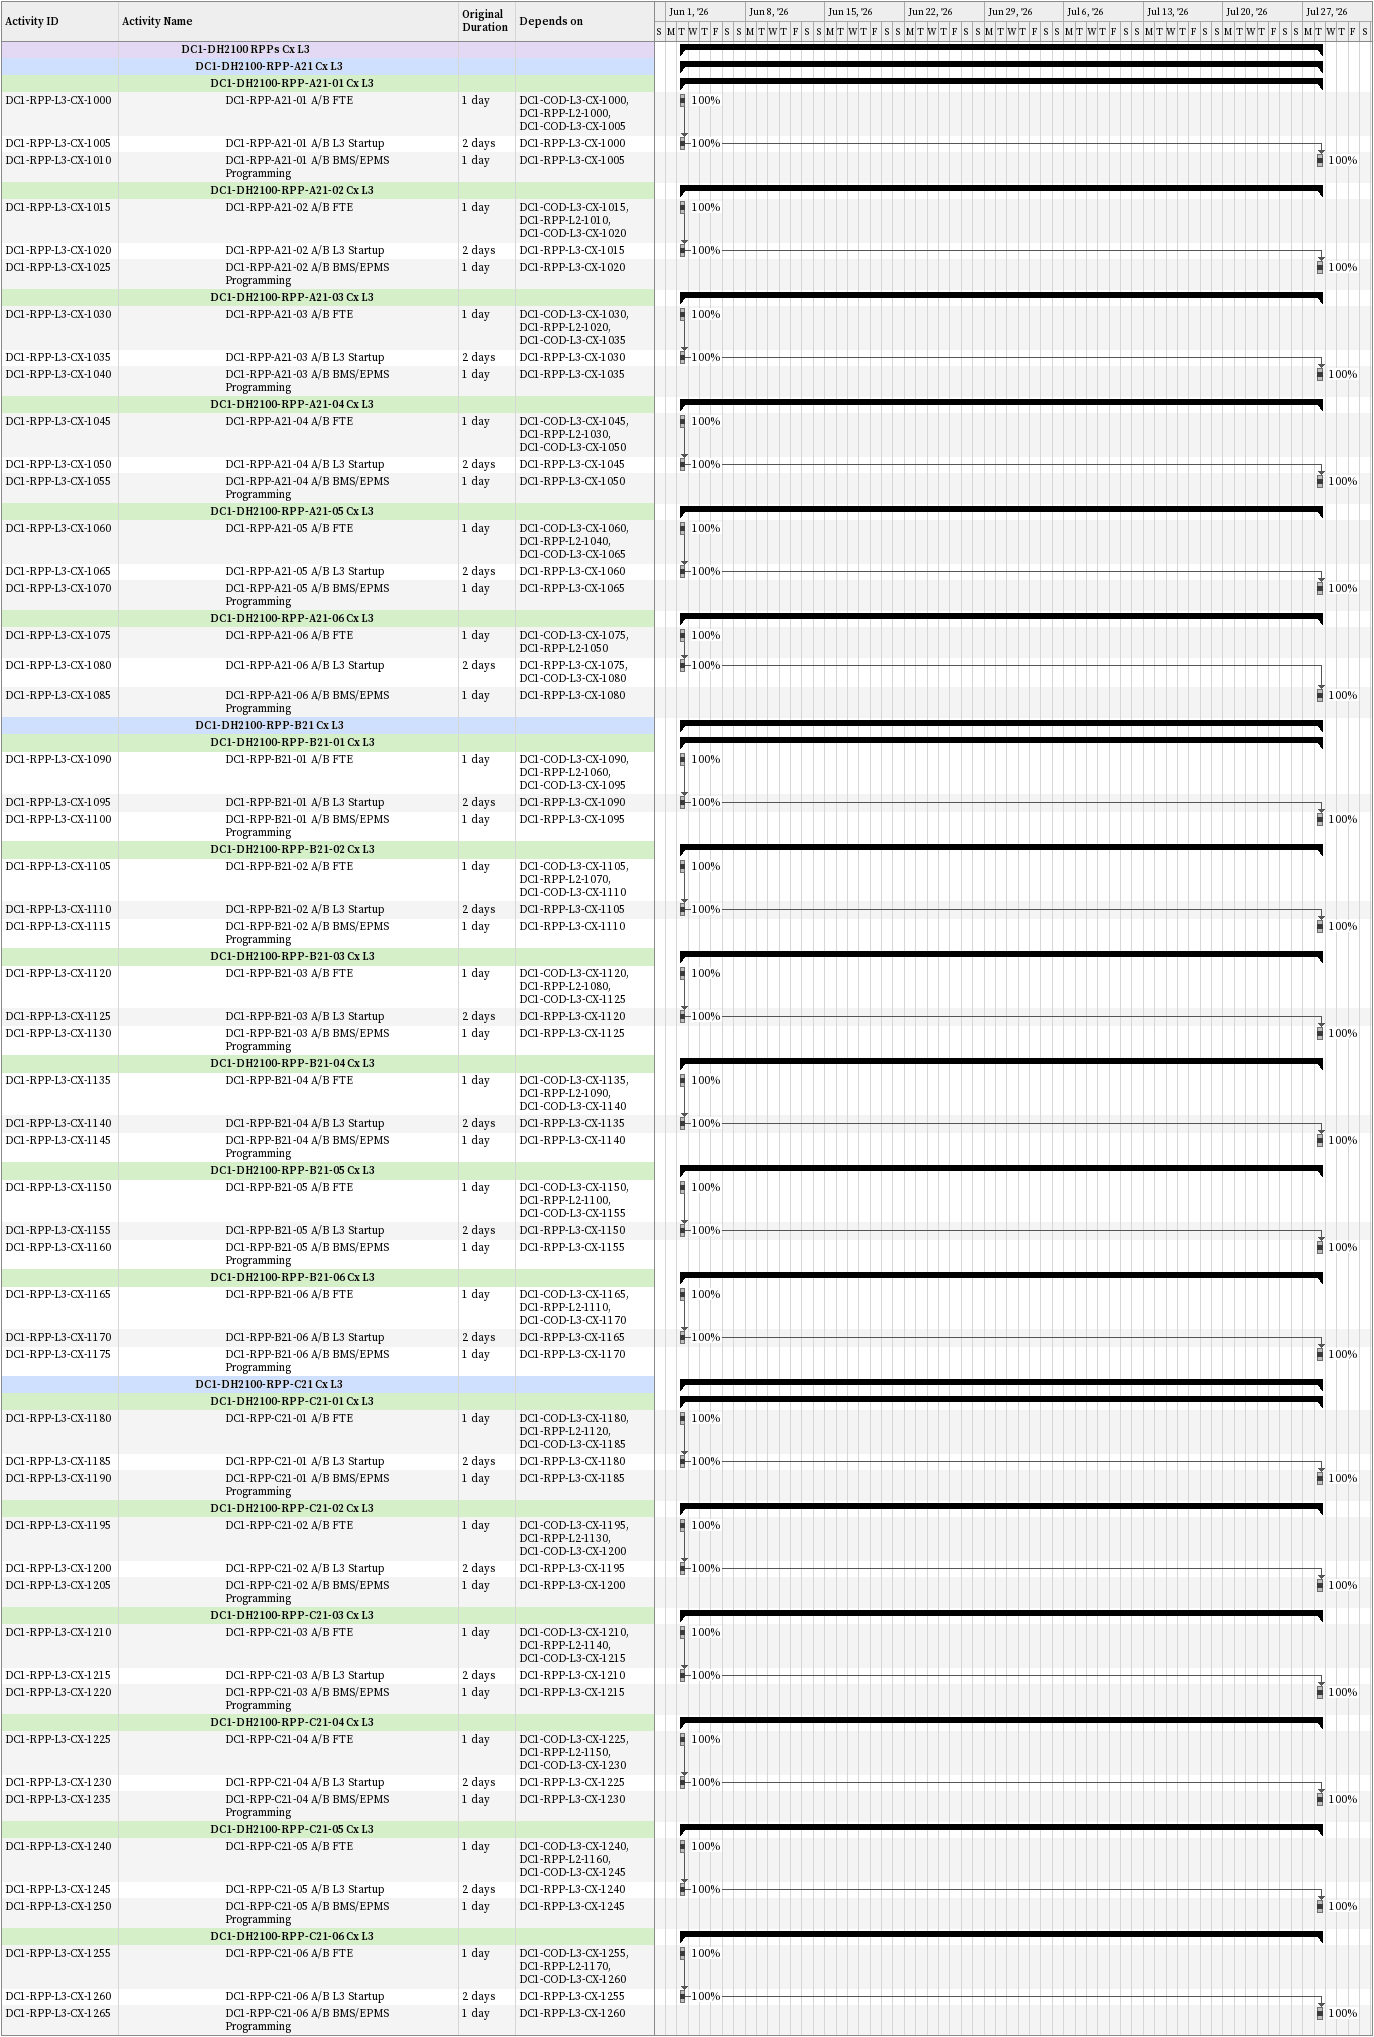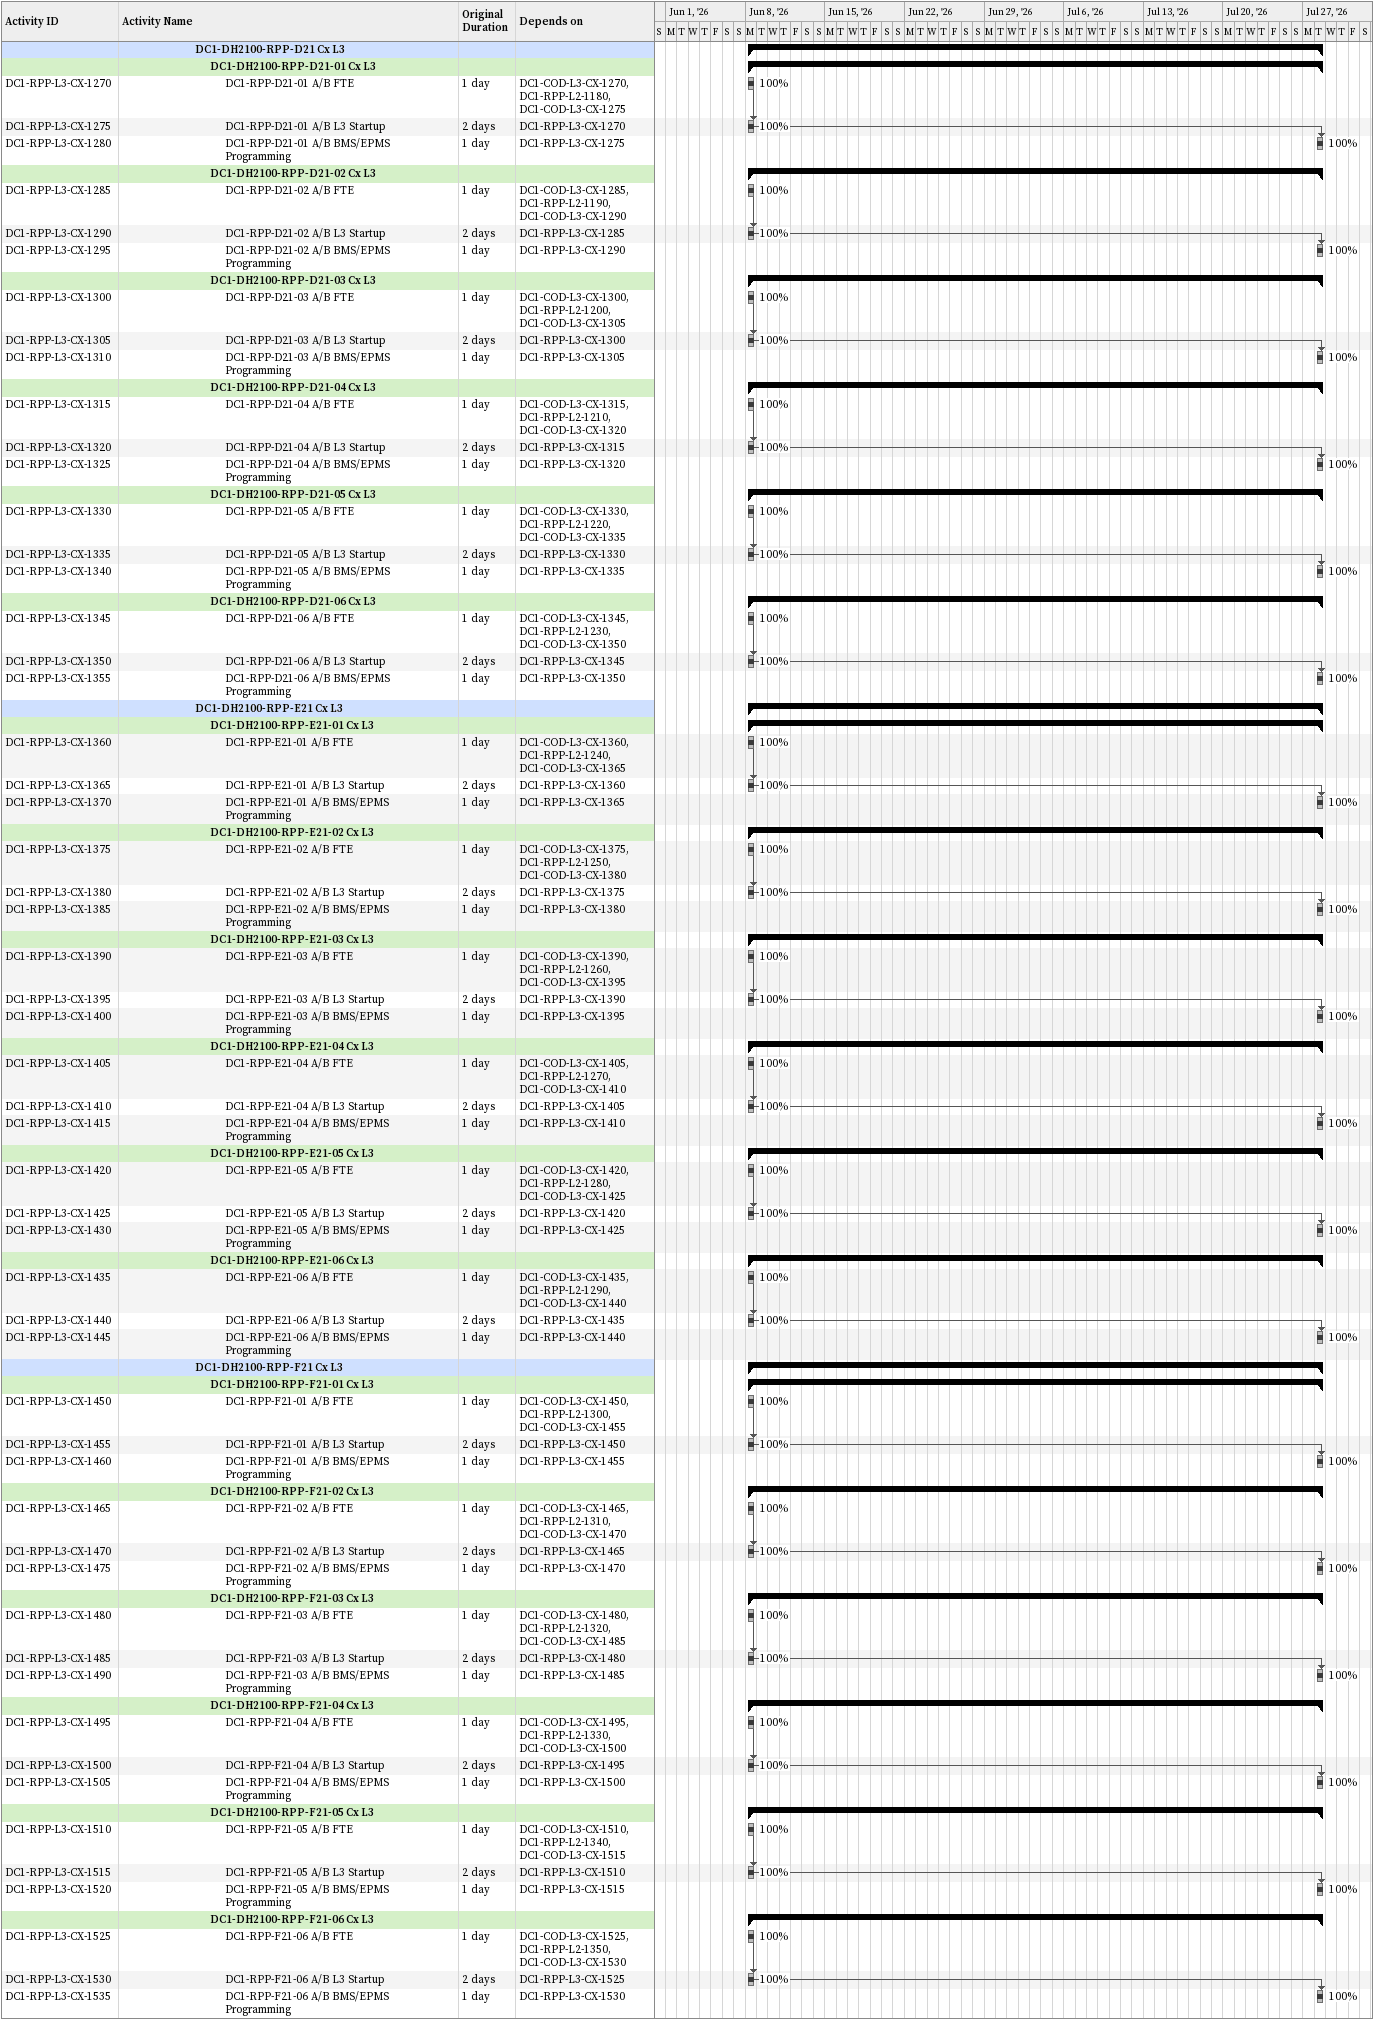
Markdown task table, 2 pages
| ID | Level | Task | Original duration | Start | Finish | Predecessors | % complete |
|---|---|---|---|---|---|---|---|
|  | 5 | **DC1-DH2100 RPPs Cx L3** |  | 2026-06-02 | 2026-07-28 |  |  |
|  | 6 | **DC1-DH2100-RPP-A21 Cx L3** |  | 2026-06-02 | 2026-07-28 |  |  |
|  | 7 | **DC1-DH2100-RPP-A21-01 Cx L3** |  | 2026-06-02 | 2026-07-28 |  |  |
| DC1-RPP-L3-CX-1000 | 8 | DC1-RPP-A21-01 A/B FTE | 1d | 2026-06-02 | 2026-06-02 | DC1-COD-L3-CX-1000, DC1-RPP-L2-1000, DC1-COD-L3-CX-1005 | 100 |
| DC1-RPP-L3-CX-1005 | 8 | DC1-RPP-A21-01 A/B L3 Startup | 2d | 2026-06-02 | 2026-06-02 | DC1-RPP-L3-CX-1000 | 100 |
| DC1-RPP-L3-CX-1010 | 8 | DC1-RPP-A21-01 A/B BMS/EPMS Programming | 1d | 2026-07-28 | 2026-07-28 | DC1-RPP-L3-CX-1005 | 100 |
|  | 7 | **DC1-DH2100-RPP-A21-02 Cx L3** |  | 2026-06-02 | 2026-07-28 |  |  |
| DC1-RPP-L3-CX-1015 | 8 | DC1-RPP-A21-02 A/B FTE | 1d | 2026-06-02 | 2026-06-02 | DC1-COD-L3-CX-1015, DC1-RPP-L2-1010, DC1-COD-L3-CX-1020 | 100 |
| DC1-RPP-L3-CX-1020 | 8 | DC1-RPP-A21-02 A/B L3 Startup | 2d | 2026-06-02 | 2026-06-02 | DC1-RPP-L3-CX-1015 | 100 |
| DC1-RPP-L3-CX-1025 | 8 | DC1-RPP-A21-02 A/B BMS/EPMS Programming | 1d | 2026-07-28 | 2026-07-28 | DC1-RPP-L3-CX-1020 | 100 |
|  | 7 | **DC1-DH2100-RPP-A21-03 Cx L3** |  | 2026-06-02 | 2026-07-28 |  |  |
| DC1-RPP-L3-CX-1030 | 8 | DC1-RPP-A21-03 A/B FTE | 1d | 2026-06-02 | 2026-06-02 | DC1-COD-L3-CX-1030, DC1-RPP-L2-1020, DC1-COD-L3-CX-1035 | 100 |
| DC1-RPP-L3-CX-1035 | 8 | DC1-RPP-A21-03 A/B L3 Startup | 2d | 2026-06-02 | 2026-06-02 | DC1-RPP-L3-CX-1030 | 100 |
| DC1-RPP-L3-CX-1040 | 8 | DC1-RPP-A21-03 A/B BMS/EPMS Programming | 1d | 2026-07-28 | 2026-07-28 | DC1-RPP-L3-CX-1035 | 100 |
|  | 7 | **DC1-DH2100-RPP-A21-04 Cx L3** |  | 2026-06-02 | 2026-07-28 |  |  |
| DC1-RPP-L3-CX-1045 | 8 | DC1-RPP-A21-04 A/B FTE | 1d | 2026-06-02 | 2026-06-02 | DC1-COD-L3-CX-1045, DC1-RPP-L2-1030, DC1-COD-L3-CX-1050 | 100 |
| DC1-RPP-L3-CX-1050 | 8 | DC1-RPP-A21-04 A/B L3 Startup | 2d | 2026-06-02 | 2026-06-02 | DC1-RPP-L3-CX-1045 | 100 |
| DC1-RPP-L3-CX-1055 | 8 | DC1-RPP-A21-04 A/B BMS/EPMS Programming | 1d | 2026-07-28 | 2026-07-28 | DC1-RPP-L3-CX-1050 | 100 |
|  | 7 | **DC1-DH2100-RPP-A21-05 Cx L3** |  | 2026-06-02 | 2026-07-28 |  |  |
| DC1-RPP-L3-CX-1060 | 8 | DC1-RPP-A21-05 A/B FTE | 1d | 2026-06-02 | 2026-06-02 | DC1-COD-L3-CX-1060, DC1-RPP-L2-1040, DC1-COD-L3-CX-1065 | 100 |
| DC1-RPP-L3-CX-1065 | 8 | DC1-RPP-A21-05 A/B L3 Startup | 2d | 2026-06-02 | 2026-06-02 | DC1-RPP-L3-CX-1060 | 100 |
| DC1-RPP-L3-CX-1070 | 8 | DC1-RPP-A21-05 A/B BMS/EPMS Programming | 1d | 2026-07-28 | 2026-07-28 | DC1-RPP-L3-CX-1065 | 100 |
|  | 7 | **DC1-DH2100-RPP-A21-06 Cx L3** |  | 2026-06-02 | 2026-07-28 |  |  |
| DC1-RPP-L3-CX-1075 | 8 | DC1-RPP-A21-06 A/B FTE | 1d | 2026-06-02 | 2026-06-02 | DC1-COD-L3-CX-1075, DC1-RPP-L2-1050 | 100 |
| DC1-RPP-L3-CX-1080 | 8 | DC1-RPP-A21-06 A/B L3 Startup | 2d | 2026-06-02 | 2026-06-02 | DC1-RPP-L3-CX-1075, DC1-COD-L3-CX-1080 | 100 |
| DC1-RPP-L3-CX-1085 | 8 | DC1-RPP-A21-06 A/B BMS/EPMS Programming | 1d | 2026-07-28 | 2026-07-28 | DC1-RPP-L3-CX-1080 | 100 |
|  | 6 | **DC1-DH2100-RPP-B21 Cx L3** |  | 2026-06-02 | 2026-07-28 |  |  |
|  | 7 | **DC1-DH2100-RPP-B21-01 Cx L3** |  | 2026-06-02 | 2026-07-28 |  |  |
| DC1-RPP-L3-CX-1090 | 8 | DC1-RPP-B21-01 A/B FTE | 1d | 2026-06-02 | 2026-06-02 | DC1-COD-L3-CX-1090, DC1-RPP-L2-1060, DC1-COD-L3-CX-1095 | 100 |
| DC1-RPP-L3-CX-1095 | 8 | DC1-RPP-B21-01 A/B L3 Startup | 2d | 2026-06-02 | 2026-06-02 | DC1-RPP-L3-CX-1090 | 100 |
| DC1-RPP-L3-CX-1100 | 8 | DC1-RPP-B21-01 A/B BMS/EPMS Programming | 1d | 2026-07-28 | 2026-07-28 | DC1-RPP-L3-CX-1095 | 100 |
|  | 7 | **DC1-DH2100-RPP-B21-02 Cx L3** |  | 2026-06-02 | 2026-07-28 |  |  |
| DC1-RPP-L3-CX-1105 | 8 | DC1-RPP-B21-02 A/B FTE | 1d | 2026-06-02 | 2026-06-02 | DC1-COD-L3-CX-1105, DC1-RPP-L2-1070, DC1-COD-L3-CX-1110 | 100 |
| DC1-RPP-L3-CX-1110 | 8 | DC1-RPP-B21-02 A/B L3 Startup | 2d | 2026-06-02 | 2026-06-02 | DC1-RPP-L3-CX-1105 | 100 |
| DC1-RPP-L3-CX-1115 | 8 | DC1-RPP-B21-02 A/B BMS/EPMS Programming | 1d | 2026-07-28 | 2026-07-28 | DC1-RPP-L3-CX-1110 | 100 |
|  | 7 | **DC1-DH2100-RPP-B21-03 Cx L3** |  | 2026-06-02 | 2026-07-28 |  |  |
| DC1-RPP-L3-CX-1120 | 8 | DC1-RPP-B21-03 A/B FTE | 1d | 2026-06-02 | 2026-06-02 | DC1-COD-L3-CX-1120, DC1-RPP-L2-1080, DC1-COD-L3-CX-1125 | 100 |
| DC1-RPP-L3-CX-1125 | 8 | DC1-RPP-B21-03 A/B L3 Startup | 2d | 2026-06-02 | 2026-06-02 | DC1-RPP-L3-CX-1120 | 100 |
| DC1-RPP-L3-CX-1130 | 8 | DC1-RPP-B21-03 A/B BMS/EPMS Programming | 1d | 2026-07-28 | 2026-07-28 | DC1-RPP-L3-CX-1125 | 100 |
|  | 7 | **DC1-DH2100-RPP-B21-04 Cx L3** |  | 2026-06-02 | 2026-07-28 |  |  |
| DC1-RPP-L3-CX-1135 | 8 | DC1-RPP-B21-04 A/B FTE | 1d | 2026-06-02 | 2026-06-02 | DC1-COD-L3-CX-1135, DC1-RPP-L2-1090, DC1-COD-L3-CX-1140 | 100 |
| DC1-RPP-L3-CX-1140 | 8 | DC1-RPP-B21-04 A/B L3 Startup | 2d | 2026-06-02 | 2026-06-02 | DC1-RPP-L3-CX-1135 | 100 |
| DC1-RPP-L3-CX-1145 | 8 | DC1-RPP-B21-04 A/B BMS/EPMS Programming | 1d | 2026-07-28 | 2026-07-28 | DC1-RPP-L3-CX-1140 | 100 |
|  | 7 | **DC1-DH2100-RPP-B21-05 Cx L3** |  | 2026-06-02 | 2026-07-28 |  |  |
| DC1-RPP-L3-CX-1150 | 8 | DC1-RPP-B21-05 A/B FTE | 1d | 2026-06-02 | 2026-06-02 | DC1-COD-L3-CX-1150, DC1-RPP-L2-1100, DC1-COD-L3-CX-1155 | 100 |
| DC1-RPP-L3-CX-1155 | 8 | DC1-RPP-B21-05 A/B L3 Startup | 2d | 2026-06-02 | 2026-06-02 | DC1-RPP-L3-CX-1150 | 100 |
| DC1-RPP-L3-CX-1160 | 8 | DC1-RPP-B21-05 A/B BMS/EPMS Programming | 1d | 2026-07-28 | 2026-07-28 | DC1-RPP-L3-CX-1155 | 100 |
|  | 7 | **DC1-DH2100-RPP-B21-06 Cx L3** |  | 2026-06-02 | 2026-07-28 |  |  |
| DC1-RPP-L3-CX-1165 | 8 | DC1-RPP-B21-06 A/B FTE | 1d | 2026-06-02 | 2026-06-02 | DC1-COD-L3-CX-1165, DC1-RPP-L2-1110, DC1-COD-L3-CX-1170 | 100 |
| DC1-RPP-L3-CX-1170 | 8 | DC1-RPP-B21-06 A/B L3 Startup | 2d | 2026-06-02 | 2026-06-02 | DC1-RPP-L3-CX-1165 | 100 |
| DC1-RPP-L3-CX-1175 | 8 | DC1-RPP-B21-06 A/B BMS/EPMS Programming | 1d | 2026-07-28 | 2026-07-28 | DC1-RPP-L3-CX-1170 | 100 |
|  | 6 | **DC1-DH2100-RPP-C21 Cx L3** |  | 2026-06-02 | 2026-07-28 |  |  |
|  | 7 | **DC1-DH2100-RPP-C21-01 Cx L3** |  | 2026-06-02 | 2026-07-28 |  |  |
| DC1-RPP-L3-CX-1180 | 8 | DC1-RPP-C21-01 A/B FTE | 1d | 2026-06-02 | 2026-06-02 | DC1-COD-L3-CX-1180, DC1-RPP-L2-1120, DC1-COD-L3-CX-1185 | 100 |
| DC1-RPP-L3-CX-1185 | 8 | DC1-RPP-C21-01 A/B L3 Startup | 2d | 2026-06-02 | 2026-06-02 | DC1-RPP-L3-CX-1180 | 100 |
| DC1-RPP-L3-CX-1190 | 8 | DC1-RPP-C21-01 A/B BMS/EPMS Programming | 1d | 2026-07-28 | 2026-07-28 | DC1-RPP-L3-CX-1185 | 100 |
|  | 7 | **DC1-DH2100-RPP-C21-02 Cx L3** |  | 2026-06-02 | 2026-07-28 |  |  |
| DC1-RPP-L3-CX-1195 | 8 | DC1-RPP-C21-02 A/B FTE | 1d | 2026-06-02 | 2026-06-02 | DC1-COD-L3-CX-1195, DC1-RPP-L2-1130, DC1-COD-L3-CX-1200 | 100 |
| DC1-RPP-L3-CX-1200 | 8 | DC1-RPP-C21-02 A/B L3 Startup | 2d | 2026-06-02 | 2026-06-02 | DC1-RPP-L3-CX-1195 | 100 |
| DC1-RPP-L3-CX-1205 | 8 | DC1-RPP-C21-02 A/B BMS/EPMS Programming | 1d | 2026-07-28 | 2026-07-28 | DC1-RPP-L3-CX-1200 | 100 |
|  | 7 | **DC1-DH2100-RPP-C21-03 Cx L3** |  | 2026-06-02 | 2026-07-28 |  |  |
| DC1-RPP-L3-CX-1210 | 8 | DC1-RPP-C21-03 A/B FTE | 1d | 2026-06-02 | 2026-06-02 | DC1-COD-L3-CX-1210, DC1-RPP-L2-1140, DC1-COD-L3-CX-1215 | 100 |
| DC1-RPP-L3-CX-1215 | 8 | DC1-RPP-C21-03 A/B L3 Startup | 2d | 2026-06-02 | 2026-06-02 | DC1-RPP-L3-CX-1210 | 100 |
| DC1-RPP-L3-CX-1220 | 8 | DC1-RPP-C21-03 A/B BMS/EPMS Programming | 1d | 2026-07-28 | 2026-07-28 | DC1-RPP-L3-CX-1215 | 100 |
|  | 7 | **DC1-DH2100-RPP-C21-04 Cx L3** |  | 2026-06-02 | 2026-07-28 |  |  |
| DC1-RPP-L3-CX-1225 | 8 | DC1-RPP-C21-04 A/B FTE | 1d | 2026-06-02 | 2026-06-02 | DC1-COD-L3-CX-1225, DC1-RPP-L2-1150, DC1-COD-L3-CX-1230 | 100 |
| DC1-RPP-L3-CX-1230 | 8 | DC1-RPP-C21-04 A/B L3 Startup | 2d | 2026-06-02 | 2026-06-02 | DC1-RPP-L3-CX-1225 | 100 |
| DC1-RPP-L3-CX-1235 | 8 | DC1-RPP-C21-04 A/B BMS/EPMS Programming | 1d | 2026-07-28 | 2026-07-28 | DC1-RPP-L3-CX-1230 | 100 |
|  | 7 | **DC1-DH2100-RPP-C21-05 Cx L3** |  | 2026-06-02 | 2026-07-28 |  |  |
| DC1-RPP-L3-CX-1240 | 8 | DC1-RPP-C21-05 A/B FTE | 1d | 2026-06-02 | 2026-06-02 | DC1-COD-L3-CX-1240, DC1-RPP-L2-1160, DC1-COD-L3-CX-1245 | 100 |
| DC1-RPP-L3-CX-1245 | 8 | DC1-RPP-C21-05 A/B L3 Startup | 2d | 2026-06-02 | 2026-06-02 | DC1-RPP-L3-CX-1240 | 100 |
| DC1-RPP-L3-CX-1250 | 8 | DC1-RPP-C21-05 A/B BMS/EPMS Programming | 1d | 2026-07-28 | 2026-07-28 | DC1-RPP-L3-CX-1245 | 100 |
|  | 7 | **DC1-DH2100-RPP-C21-06 Cx L3** |  | 2026-06-02 | 2026-07-28 |  |  |
| DC1-RPP-L3-CX-1255 | 8 | DC1-RPP-C21-06 A/B FTE | 1d | 2026-06-02 | 2026-06-02 | DC1-COD-L3-CX-1255, DC1-RPP-L2-1170, DC1-COD-L3-CX-1260 | 100 |
| DC1-RPP-L3-CX-1260 | 8 | DC1-RPP-C21-06 A/B L3 Startup | 2d | 2026-06-02 | 2026-06-02 | DC1-RPP-L3-CX-1255 | 100 |
| DC1-RPP-L3-CX-1265 | 8 | DC1-RPP-C21-06 A/B BMS/EPMS Programming | 1d | 2026-07-28 | 2026-07-28 | DC1-RPP-L3-CX-1260 | 100 |
|  | 6 | **DC1-DH2100-RPP-D21 Cx L3** |  | 2026-06-08 | 2026-07-28 |  |  |
|  | 7 | **DC1-DH2100-RPP-D21-01 Cx L3** |  | 2026-06-08 | 2026-07-28 |  |  |
| DC1-RPP-L3-CX-1270 | 8 | DC1-RPP-D21-01 A/B FTE | 1d | 2026-06-08 | 2026-06-08 | DC1-COD-L3-CX-1270, DC1-RPP-L2-1180, DC1-COD-L3-CX-1275 | 100 |
| DC1-RPP-L3-CX-1275 | 8 | DC1-RPP-D21-01 A/B L3 Startup | 2d | 2026-06-08 | 2026-06-08 | DC1-RPP-L3-CX-1270 | 100 |
| DC1-RPP-L3-CX-1280 | 8 | DC1-RPP-D21-01 A/B BMS/EPMS Programming | 1d | 2026-07-28 | 2026-07-28 | DC1-RPP-L3-CX-1275 | 100 |
|  | 7 | **DC1-DH2100-RPP-D21-02 Cx L3** |  | 2026-06-08 | 2026-07-28 |  |  |
| DC1-RPP-L3-CX-1285 | 8 | DC1-RPP-D21-02 A/B FTE | 1d | 2026-06-08 | 2026-06-08 | DC1-COD-L3-CX-1285, DC1-RPP-L2-1190, DC1-COD-L3-CX-1290 | 100 |
| DC1-RPP-L3-CX-1290 | 8 | DC1-RPP-D21-02 A/B L3 Startup | 2d | 2026-06-08 | 2026-06-08 | DC1-RPP-L3-CX-1285 | 100 |
| DC1-RPP-L3-CX-1295 | 8 | DC1-RPP-D21-02 A/B BMS/EPMS Programming | 1d | 2026-07-28 | 2026-07-28 | DC1-RPP-L3-CX-1290 | 100 |
|  | 7 | **DC1-DH2100-RPP-D21-03 Cx L3** |  | 2026-06-08 | 2026-07-28 |  |  |
| DC1-RPP-L3-CX-1300 | 8 | DC1-RPP-D21-03 A/B FTE | 1d | 2026-06-08 | 2026-06-08 | DC1-COD-L3-CX-1300, DC1-RPP-L2-1200, DC1-COD-L3-CX-1305 | 100 |
| DC1-RPP-L3-CX-1305 | 8 | DC1-RPP-D21-03 A/B L3 Startup | 2d | 2026-06-08 | 2026-06-08 | DC1-RPP-L3-CX-1300 | 100 |
| DC1-RPP-L3-CX-1310 | 8 | DC1-RPP-D21-03 A/B BMS/EPMS Programming | 1d | 2026-07-28 | 2026-07-28 | DC1-RPP-L3-CX-1305 | 100 |
|  | 7 | **DC1-DH2100-RPP-D21-04 Cx L3** |  | 2026-06-08 | 2026-07-28 |  |  |
| DC1-RPP-L3-CX-1315 | 8 | DC1-RPP-D21-04 A/B FTE | 1d | 2026-06-08 | 2026-06-08 | DC1-COD-L3-CX-1315, DC1-RPP-L2-1210, DC1-COD-L3-CX-1320 | 100 |
| DC1-RPP-L3-CX-1320 | 8 | DC1-RPP-D21-04 A/B L3 Startup | 2d | 2026-06-08 | 2026-06-08 | DC1-RPP-L3-CX-1315 | 100 |
| DC1-RPP-L3-CX-1325 | 8 | DC1-RPP-D21-04 A/B BMS/EPMS Programming | 1d | 2026-07-28 | 2026-07-28 | DC1-RPP-L3-CX-1320 | 100 |
|  | 7 | **DC1-DH2100-RPP-D21-05 Cx L3** |  | 2026-06-08 | 2026-07-28 |  |  |
| DC1-RPP-L3-CX-1330 | 8 | DC1-RPP-D21-05 A/B FTE | 1d | 2026-06-08 | 2026-06-08 | DC1-COD-L3-CX-1330, DC1-RPP-L2-1220, DC1-COD-L3-CX-1335 | 100 |
| DC1-RPP-L3-CX-1335 | 8 | DC1-RPP-D21-05 A/B L3 Startup | 2d | 2026-06-08 | 2026-06-08 | DC1-RPP-L3-CX-1330 | 100 |
| DC1-RPP-L3-CX-1340 | 8 | DC1-RPP-D21-05 A/B BMS/EPMS Programming | 1d | 2026-07-28 | 2026-07-28 | DC1-RPP-L3-CX-1335 | 100 |
|  | 7 | **DC1-DH2100-RPP-D21-06 Cx L3** |  | 2026-06-08 | 2026-07-28 |  |  |
| DC1-RPP-L3-CX-1345 | 8 | DC1-RPP-D21-06 A/B FTE | 1d | 2026-06-08 | 2026-06-08 | DC1-COD-L3-CX-1345, DC1-RPP-L2-1230, DC1-COD-L3-CX-1350 | 100 |
| DC1-RPP-L3-CX-1350 | 8 | DC1-RPP-D21-06 A/B L3 Startup | 2d | 2026-06-08 | 2026-06-08 | DC1-RPP-L3-CX-1345 | 100 |
| DC1-RPP-L3-CX-1355 | 8 | DC1-RPP-D21-06 A/B BMS/EPMS Programming | 1d | 2026-07-28 | 2026-07-28 | DC1-RPP-L3-CX-1350 | 100 |
|  | 6 | **DC1-DH2100-RPP-E21 Cx L3** |  | 2026-06-08 | 2026-07-28 |  |  |
|  | 7 | **DC1-DH2100-RPP-E21-01 Cx L3** |  | 2026-06-08 | 2026-07-28 |  |  |
| DC1-RPP-L3-CX-1360 | 8 | DC1-RPP-E21-01 A/B FTE | 1d | 2026-06-08 | 2026-06-08 | DC1-COD-L3-CX-1360, DC1-RPP-L2-1240, DC1-COD-L3-CX-1365 | 100 |
| DC1-RPP-L3-CX-1365 | 8 | DC1-RPP-E21-01 A/B L3 Startup | 2d | 2026-06-08 | 2026-06-08 | DC1-RPP-L3-CX-1360 | 100 |
| DC1-RPP-L3-CX-1370 | 8 | DC1-RPP-E21-01 A/B BMS/EPMS Programming | 1d | 2026-07-28 | 2026-07-28 | DC1-RPP-L3-CX-1365 | 100 |
|  | 7 | **DC1-DH2100-RPP-E21-02 Cx L3** |  | 2026-06-08 | 2026-07-28 |  |  |
| DC1-RPP-L3-CX-1375 | 8 | DC1-RPP-E21-02 A/B FTE | 1d | 2026-06-08 | 2026-06-08 | DC1-COD-L3-CX-1375, DC1-RPP-L2-1250, DC1-COD-L3-CX-1380 | 100 |
| DC1-RPP-L3-CX-1380 | 8 | DC1-RPP-E21-02 A/B L3 Startup | 2d | 2026-06-08 | 2026-06-08 | DC1-RPP-L3-CX-1375 | 100 |
| DC1-RPP-L3-CX-1385 | 8 | DC1-RPP-E21-02 A/B BMS/EPMS Programming | 1d | 2026-07-28 | 2026-07-28 | DC1-RPP-L3-CX-1380 | 100 |
|  | 7 | **DC1-DH2100-RPP-E21-03 Cx L3** |  | 2026-06-08 | 2026-07-28 |  |  |
| DC1-RPP-L3-CX-1390 | 8 | DC1-RPP-E21-03 A/B FTE | 1d | 2026-06-08 | 2026-06-08 | DC1-COD-L3-CX-1390, DC1-RPP-L2-1260, DC1-COD-L3-CX-1395 | 100 |
| DC1-RPP-L3-CX-1395 | 8 | DC1-RPP-E21-03 A/B L3 Startup | 2d | 2026-06-08 | 2026-06-08 | DC1-RPP-L3-CX-1390 | 100 |
| DC1-RPP-L3-CX-1400 | 8 | DC1-RPP-E21-03 A/B BMS/EPMS Programming | 1d | 2026-07-28 | 2026-07-28 | DC1-RPP-L3-CX-1395 | 100 |
|  | 7 | **DC1-DH2100-RPP-E21-04 Cx L3** |  | 2026-06-08 | 2026-07-28 |  |  |
| DC1-RPP-L3-CX-1405 | 8 | DC1-RPP-E21-04 A/B FTE | 1d | 2026-06-08 | 2026-06-08 | DC1-COD-L3-CX-1405, DC1-RPP-L2-1270, DC1-COD-L3-CX-1410 | 100 |
| DC1-RPP-L3-CX-1410 | 8 | DC1-RPP-E21-04 A/B L3 Startup | 2d | 2026-06-08 | 2026-06-08 | DC1-RPP-L3-CX-1405 | 100 |
| DC1-RPP-L3-CX-1415 | 8 | DC1-RPP-E21-04 A/B BMS/EPMS Programming | 1d | 2026-07-28 | 2026-07-28 | DC1-RPP-L3-CX-1410 | 100 |
|  | 7 | **DC1-DH2100-RPP-E21-05 Cx L3** |  | 2026-06-08 | 2026-07-28 |  |  |
| DC1-RPP-L3-CX-1420 | 8 | DC1-RPP-E21-05 A/B FTE | 1d | 2026-06-08 | 2026-06-08 | DC1-COD-L3-CX-1420, DC1-RPP-L2-1280, DC1-COD-L3-CX-1425 | 100 |
| DC1-RPP-L3-CX-1425 | 8 | DC1-RPP-E21-05 A/B L3 Startup | 2d | 2026-06-08 | 2026-06-08 | DC1-RPP-L3-CX-1420 | 100 |
| DC1-RPP-L3-CX-1430 | 8 | DC1-RPP-E21-05 A/B BMS/EPMS Programming | 1d | 2026-07-28 | 2026-07-28 | DC1-RPP-L3-CX-1425 | 100 |
|  | 7 | **DC1-DH2100-RPP-E21-06 Cx L3** |  | 2026-06-08 | 2026-07-28 |  |  |
| DC1-RPP-L3-CX-1435 | 8 | DC1-RPP-E21-06 A/B FTE | 1d | 2026-06-08 | 2026-06-08 | DC1-COD-L3-CX-1435, DC1-RPP-L2-1290, DC1-COD-L3-CX-1440 | 100 |
| DC1-RPP-L3-CX-1440 | 8 | DC1-RPP-E21-06 A/B L3 Startup | 2d | 2026-06-08 | 2026-06-08 | DC1-RPP-L3-CX-1435 | 100 |
| DC1-RPP-L3-CX-1445 | 8 | DC1-RPP-E21-06 A/B BMS/EPMS Programming | 1d | 2026-07-28 | 2026-07-28 | DC1-RPP-L3-CX-1440 | 100 |
|  | 6 | **DC1-DH2100-RPP-F21 Cx L3** |  | 2026-06-08 | 2026-07-28 |  |  |
|  | 7 | **DC1-DH2100-RPP-F21-01 Cx L3** |  | 2026-06-08 | 2026-07-28 |  |  |
| DC1-RPP-L3-CX-1450 | 8 | DC1-RPP-F21-01 A/B FTE | 1d | 2026-06-08 | 2026-06-08 | DC1-COD-L3-CX-1450, DC1-RPP-L2-1300, DC1-COD-L3-CX-1455 | 100 |
| DC1-RPP-L3-CX-1455 | 8 | DC1-RPP-F21-01 A/B L3 Startup | 2d | 2026-06-08 | 2026-06-08 | DC1-RPP-L3-CX-1450 | 100 |
| DC1-RPP-L3-CX-1460 | 8 | DC1-RPP-F21-01 A/B BMS/EPMS Programming | 1d | 2026-07-28 | 2026-07-28 | DC1-RPP-L3-CX-1455 | 100 |
|  | 7 | **DC1-DH2100-RPP-F21-02 Cx L3** |  | 2026-06-08 | 2026-07-28 |  |  |
| DC1-RPP-L3-CX-1465 | 8 | DC1-RPP-F21-02 A/B FTE | 1d | 2026-06-08 | 2026-06-08 | DC1-COD-L3-CX-1465, DC1-RPP-L2-1310, DC1-COD-L3-CX-1470 | 100 |
| DC1-RPP-L3-CX-1470 | 8 | DC1-RPP-F21-02 A/B L3 Startup | 2d | 2026-06-08 | 2026-06-08 | DC1-RPP-L3-CX-1465 | 100 |
| DC1-RPP-L3-CX-1475 | 8 | DC1-RPP-F21-02 A/B BMS/EPMS Programming | 1d | 2026-07-28 | 2026-07-28 | DC1-RPP-L3-CX-1470 | 100 |
|  | 7 | **DC1-DH2100-RPP-F21-03 Cx L3** |  | 2026-06-08 | 2026-07-28 |  |  |
| DC1-RPP-L3-CX-1480 | 8 | DC1-RPP-F21-03 A/B FTE | 1d | 2026-06-08 | 2026-06-08 | DC1-COD-L3-CX-1480, DC1-RPP-L2-1320, DC1-COD-L3-CX-1485 | 100 |
| DC1-RPP-L3-CX-1485 | 8 | DC1-RPP-F21-03 A/B L3 Startup | 2d | 2026-06-08 | 2026-06-08 | DC1-RPP-L3-CX-1480 | 100 |
| DC1-RPP-L3-CX-1490 | 8 | DC1-RPP-F21-03 A/B BMS/EPMS Programming | 1d | 2026-07-28 | 2026-07-28 | DC1-RPP-L3-CX-1485 | 100 |
|  | 7 | **DC1-DH2100-RPP-F21-04 Cx L3** |  | 2026-06-08 | 2026-07-28 |  |  |
| DC1-RPP-L3-CX-1495 | 8 | DC1-RPP-F21-04 A/B FTE | 1d | 2026-06-08 | 2026-06-08 | DC1-COD-L3-CX-1495, DC1-RPP-L2-1330, DC1-COD-L3-CX-1500 | 100 |
| DC1-RPP-L3-CX-1500 | 8 | DC1-RPP-F21-04 A/B L3 Startup | 2d | 2026-06-08 | 2026-06-08 | DC1-RPP-L3-CX-1495 | 100 |
| DC1-RPP-L3-CX-1505 | 8 | DC1-RPP-F21-04 A/B BMS/EPMS Programming | 1d | 2026-07-28 | 2026-07-28 | DC1-RPP-L3-CX-1500 | 100 |
|  | 7 | **DC1-DH2100-RPP-F21-05 Cx L3** |  | 2026-06-08 | 2026-07-28 |  |  |
| DC1-RPP-L3-CX-1510 | 8 | DC1-RPP-F21-05 A/B FTE | 1d | 2026-06-08 | 2026-06-08 | DC1-COD-L3-CX-1510, DC1-RPP-L2-1340, DC1-COD-L3-CX-1515 | 100 |
| DC1-RPP-L3-CX-1515 | 8 | DC1-RPP-F21-05 A/B L3 Startup | 2d | 2026-06-08 | 2026-06-08 | DC1-RPP-L3-CX-1510 | 100 |
| DC1-RPP-L3-CX-1520 | 8 | DC1-RPP-F21-05 A/B BMS/EPMS Programming | 1d | 2026-07-28 | 2026-07-28 | DC1-RPP-L3-CX-1515 | 100 |
|  | 7 | **DC1-DH2100-RPP-F21-06 Cx L3** |  | 2026-06-08 | 2026-07-28 |  |  |
| DC1-RPP-L3-CX-1525 | 8 | DC1-RPP-F21-06 A/B FTE | 1d | 2026-06-08 | 2026-06-08 | DC1-COD-L3-CX-1525, DC1-RPP-L2-1350, DC1-COD-L3-CX-1530 | 100 |
| DC1-RPP-L3-CX-1530 | 8 | DC1-RPP-F21-06 A/B L3 Startup | 2d | 2026-06-08 | 2026-06-08 | DC1-RPP-L3-CX-1525 | 100 |
| DC1-RPP-L3-CX-1535 | 8 | DC1-RPP-F21-06 A/B BMS/EPMS Programming | 1d | 2026-07-28 | 2026-07-28 | DC1-RPP-L3-CX-1530 | 100 |
